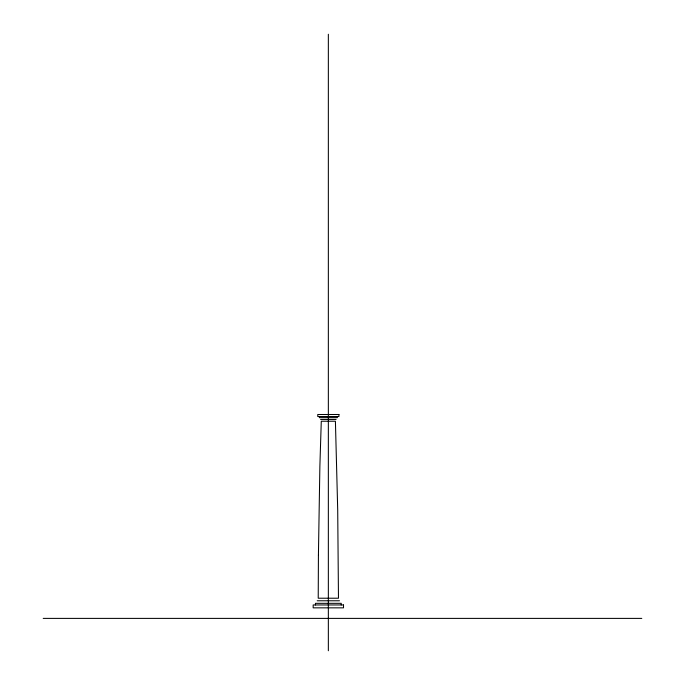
<?xml version="1.0" encoding="UTF-8"?>
<svg xmlns="http://www.w3.org/2000/svg" width="685" height="685" viewBox="0 0 685 685"><rect width="100%" height="100%" fill="white"/><g stroke="black" fill="none" stroke-linecap="round" stroke-linejoin="round"><path stroke-width="1.03" d="M320.571 419.443L336.112 419.443M317.215 600.771L339.477 600.771M43.206 618.392L641.794 618.392M341.233 604.958L341.233 603.322L315.451 603.322L315.451 604.958M337.345 416.523L337.345 417.662L319.347 417.662L319.347 416.523M328.346 34.25L328.346 650.75M318.422 555.235L318.225 598.219L338.467 598.219L337.714 510.282L335.41 421.224L321.282 421.224L319.869 466.416L318.422 555.235M338.929 414.502L317.763 414.502L317.763 416.523L338.929 416.523L338.929 414.502M343.51 604.958L313.173 604.958L313.173 607.843L343.51 607.843L343.51 604.958"/></g></svg>
